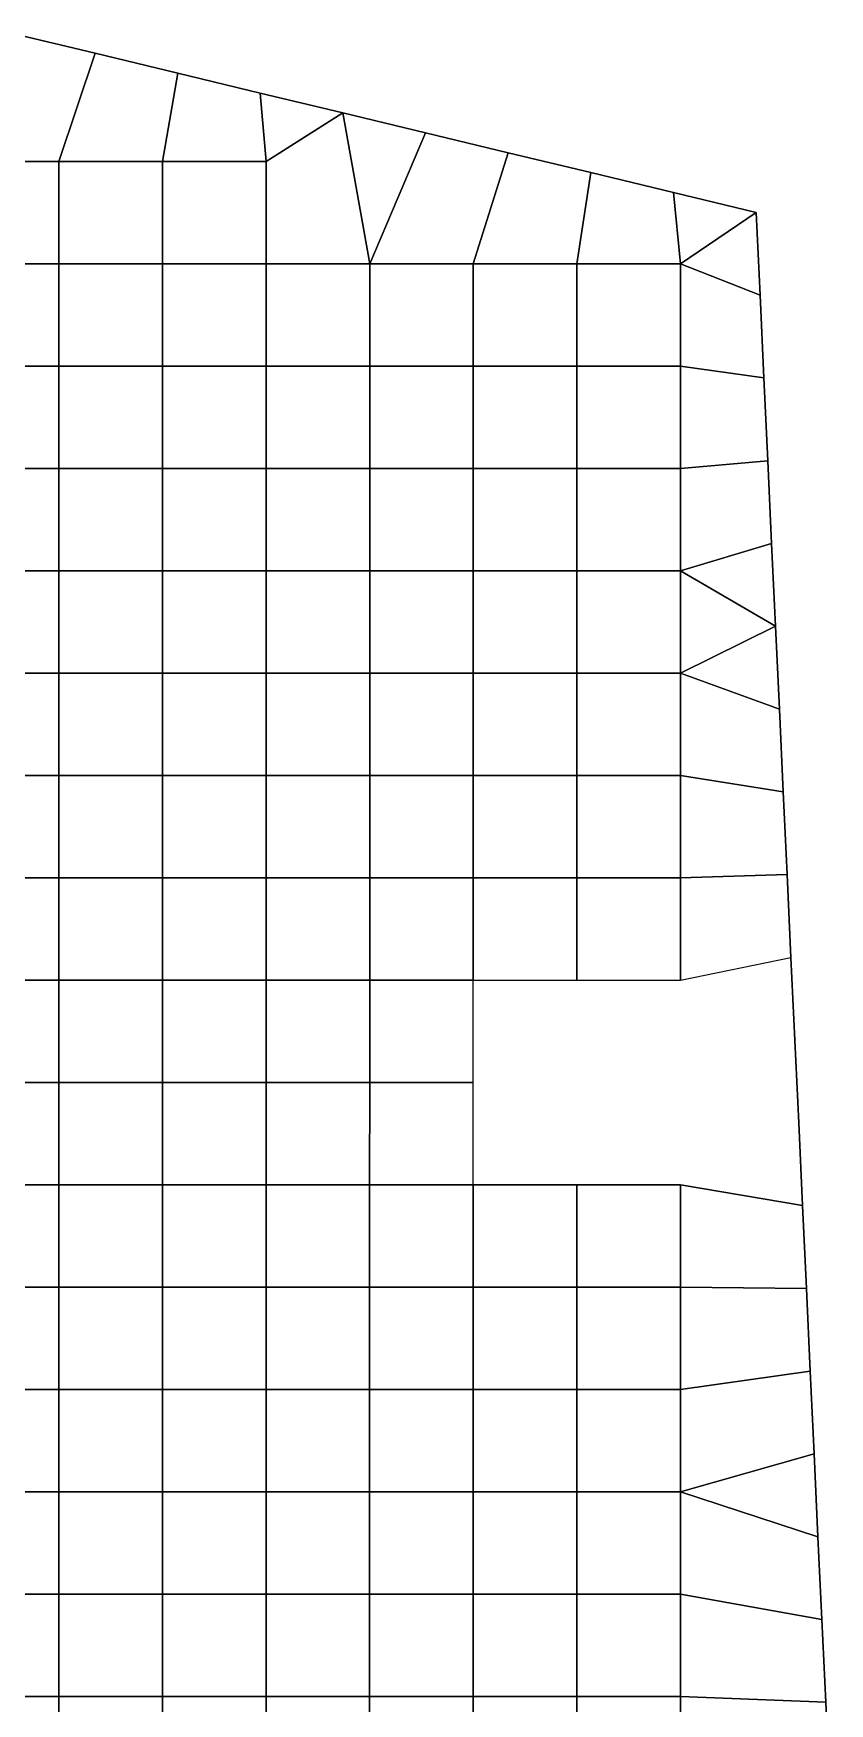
# Model space of a CAD drawing. Extents: x 0 to 37.4, y 0 to 43.4.
# Drawn here: x 30.9 to 35.58, y 28.73 to 38.55 of the extents above; entities that cross this region are included whole.
import ezdxf

# ---------------------------------------------------------------- set-up
doc = ezdxf.new("R2010")
doc.units = 0
doc.layers.get('0').update_dxf_attribs({"linetype": 'CONTINUOUS'})

msp = doc.modelspace()

# ---------------------------------------------------------------- linework, layer by layer
for p, q in [((31.0501, 35.391, 2.3), (31.0501, 35.391, 5.3)), ((33.4877, 35.3909, 2.3), (33.4877, 35.3909, 5.3))]:
    msp.add_line(p, q)
for points in [[(30.4409, 37.7997, 5.3), (31.0503, 37.7997, 5.3), (31.2625, 38.4365, 5.3), (30.7764, 38.5535, 5.3)], [(30.7764, 38.5535, 2.3), (30.7764, 38.5535, 3.3), (31.2625, 38.4365, 3.3), (31.2625, 38.4365, 2.3)], [(30.7764, 38.5535, 3.3), (30.7764, 38.5535, 4.3), (31.2625, 38.4365, 4.3), (31.2625, 38.4365, 3.3)], [(30.7764, 38.5535, 4.3), (30.7764, 38.5535, 5.3), (31.2625, 38.4365, 5.3), (31.2625, 38.4365, 4.3)], [(31.0503, 37.7997, 5.3), (31.6596, 37.7997, 5.3), (31.7487, 38.3195, 5.3), (31.2625, 38.4365, 5.3)], [(31.2625, 38.4365, 2.3), (31.2625, 38.4365, 3.3), (31.7487, 38.3195, 3.3), (31.7487, 38.3195, 2.3)], [(31.2625, 38.4365, 3.3), (31.2625, 38.4365, 4.3), (31.7487, 38.3195, 4.3), (31.7487, 38.3195, 3.3)], [(31.2625, 38.4365, 4.3), (31.2625, 38.4365, 5.3), (31.7487, 38.3195, 5.3), (31.7487, 38.3195, 4.3)], [(31.6596, 37.7997, 5.3), (32.269, 37.7996, 5.3), (32.2348, 38.2024, 5.3), (31.7487, 38.3195, 5.3)], [(31.7487, 38.3195, 2.3), (31.7487, 38.3195, 3.3), (32.2348, 38.2024, 3.3), (32.2348, 38.2024, 2.3)], [(31.7487, 38.3195, 3.3), (31.7487, 38.3195, 4.3), (32.2348, 38.2024, 4.3), (32.2348, 38.2024, 3.3)], [(31.7487, 38.3195, 4.3), (31.7487, 38.3195, 5.3), (32.2348, 38.2024, 5.3), (32.2348, 38.2024, 4.3)], [(32.2348, 38.2024, 5.3), (32.269, 37.7996, 5.3), (32.7209, 38.0854, 5.3)], [(32.2348, 38.2024, 2.3), (32.2348, 38.2024, 3.3), (32.7209, 38.0854, 3.3), (32.7209, 38.0854, 2.3)], [(32.2348, 38.2024, 3.3), (32.2348, 38.2024, 4.3), (32.7209, 38.0854, 4.3), (32.7209, 38.0854, 3.3)], [(32.2348, 38.2024, 4.3), (32.2348, 38.2024, 5.3), (32.7209, 38.0854, 5.3), (32.7209, 38.0854, 4.3)], [(32.269, 37.7996, 5.3), (32.269, 37.1975, 5.3), (32.8784, 37.1974, 5.3), (32.7209, 38.0854, 5.3)], [(32.7209, 38.0854, 5.3), (32.8784, 37.1974, 5.3), (33.207, 37.9684, 5.3)], [(32.7209, 38.0854, 2.3), (32.7209, 38.0854, 3.3), (33.207, 37.9684, 3.3), (33.207, 37.9684, 2.3)], [(32.7209, 38.0854, 3.3), (32.7209, 38.0854, 4.3), (33.207, 37.9684, 4.3), (33.207, 37.9684, 3.3)], [(32.7209, 38.0854, 4.3), (32.7209, 38.0854, 5.3), (33.207, 37.9684, 5.3), (33.207, 37.9684, 4.3)], [(32.8784, 37.1974, 5.3), (33.4878, 37.1974, 5.3), (33.6931, 37.8514, 5.3), (33.207, 37.9684, 5.3)], [(33.207, 37.9684, 2.3), (33.207, 37.9684, 3.3), (33.6931, 37.8514, 3.3), (33.6931, 37.8514, 2.3)], [(33.207, 37.9684, 3.3), (33.207, 37.9684, 4.3), (33.6931, 37.8514, 4.3), (33.6931, 37.8514, 3.3)], [(33.207, 37.9684, 4.3), (33.207, 37.9684, 5.3), (33.6931, 37.8514, 5.3), (33.6931, 37.8514, 4.3)], [(33.4878, 37.1974, 5.3), (34.0972, 37.1974, 5.3), (34.1792, 37.7344, 5.3), (33.6931, 37.8514, 5.3)], [(33.6931, 37.8514, 2.3), (33.6931, 37.8514, 3.3), (34.1792, 37.7344, 3.3), (34.1792, 37.7344, 2.3)], [(33.6931, 37.8514, 3.3), (33.6931, 37.8514, 4.3), (34.1792, 37.7344, 4.3), (34.1792, 37.7344, 3.3)], [(33.6931, 37.8514, 4.3), (33.6931, 37.8514, 5.3), (34.1792, 37.7344, 5.3), (34.1792, 37.7344, 4.3)], [(30.4408, 37.1976, 5.3), (31.0502, 37.1975, 5.3), (31.0503, 37.7997, 5.3), (30.4409, 37.7997, 5.3)], [(31.0502, 37.1975, 5.3), (31.6596, 37.1975, 5.3), (31.6596, 37.7997, 5.3), (31.0503, 37.7997, 5.3)], [(31.6596, 37.1975, 5.3), (32.269, 37.1975, 5.3), (32.269, 37.7996, 5.3), (31.6596, 37.7997, 5.3)], [(34.0972, 37.1974, 5.3), (34.7065, 37.1973, 5.3), (34.6654, 37.6174, 5.3), (34.1792, 37.7344, 5.3)], [(34.1792, 37.7344, 2.3), (34.1792, 37.7344, 3.3), (34.6654, 37.6174, 3.3), (34.6654, 37.6174, 2.3)], [(34.1792, 37.7344, 3.3), (34.1792, 37.7344, 4.3), (34.6654, 37.6174, 4.3), (34.6654, 37.6174, 3.3)], [(34.1792, 37.7344, 4.3), (34.1792, 37.7344, 5.3), (34.6654, 37.6174, 5.3), (34.6654, 37.6174, 4.3)], [(34.6654, 37.6174, 5.3), (34.7065, 37.1973, 5.3), (35.1515, 37.5004, 5.3)], [(34.6654, 37.6174, 2.3), (34.6654, 37.6174, 3.3), (35.1515, 37.5004, 3.3), (35.1515, 37.5004, 2.3)], [(34.6654, 37.6174, 3.3), (34.6654, 37.6174, 4.3), (35.1515, 37.5004, 4.3), (35.1515, 37.5004, 3.3)], [(34.6654, 37.6174, 4.3), (34.6654, 37.6174, 5.3), (35.1515, 37.5004, 5.3), (35.1515, 37.5004, 4.3)], [(34.7065, 37.1973, 5.3), (35.1743, 37.0133, 5.3), (35.1515, 37.5004, 5.3)], [(35.1743, 37.0133, 3.3), (35.1743, 37.0133, 2.3), (35.1515, 37.5004, 2.3), (35.1515, 37.5004, 3.3)], [(35.1743, 37.0133, 4.3), (35.1743, 37.0133, 3.3), (35.1515, 37.5004, 3.3), (35.1515, 37.5004, 4.3)], [(35.1743, 37.0133, 4.3), (35.1515, 37.5004, 4.3), (35.1515, 37.5004, 5.3), (35.1743, 37.0133, 5.3)], [(30.4408, 36.5954, 5.3), (31.0502, 36.5954, 5.3), (31.0502, 37.1975, 5.3), (30.4408, 37.1976, 5.3)], [(31.0502, 36.5954, 5.3), (31.6596, 36.5953, 5.3), (31.6596, 37.1975, 5.3), (31.0502, 37.1975, 5.3)], [(31.6596, 36.5953, 5.3), (32.269, 36.5953, 5.3), (32.269, 37.1975, 5.3), (31.6596, 37.1975, 5.3)], [(32.269, 36.5953, 5.3), (32.8783, 36.5953, 5.3), (32.8784, 37.1974, 5.3), (32.269, 37.1975, 5.3)], [(32.8783, 36.5953, 5.3), (33.4877, 36.5952, 5.3), (33.4878, 37.1974, 5.3), (32.8784, 37.1974, 5.3)], [(33.4877, 36.5952, 5.3), (34.0971, 36.5952, 5.3), (34.0972, 37.1974, 5.3), (33.4878, 37.1974, 5.3)], [(34.0971, 36.5952, 5.3), (34.7065, 36.5951, 5.3), (34.7065, 37.1973, 5.3), (34.0972, 37.1974, 5.3)], [(34.7065, 36.5951, 5.3), (35.197, 36.5262, 5.3), (35.1743, 37.0133, 5.3), (34.7065, 37.1973, 5.3)], [(35.197, 36.5262, 3.3), (35.197, 36.5262, 2.3), (35.1743, 37.0133, 2.3), (35.1743, 37.0133, 3.3)], [(35.197, 36.5262, 4.3), (35.197, 36.5262, 3.3), (35.1743, 37.0133, 3.3), (35.1743, 37.0133, 4.3)], [(35.197, 36.5262, 4.3), (35.1743, 37.0133, 4.3), (35.1743, 37.0133, 5.3), (35.197, 36.5262, 5.3)], [(30.4408, 35.9932, 5.3), (31.0501, 35.9932, 5.3), (31.0502, 36.5954, 5.3), (30.4408, 36.5954, 5.3)], [(31.0501, 35.9932, 5.3), (31.6595, 35.9932, 5.3), (31.6596, 36.5953, 5.3), (31.0502, 36.5954, 5.3)], [(31.6595, 35.9932, 5.3), (32.2689, 35.9931, 5.3), (32.269, 36.5953, 5.3), (31.6596, 36.5953, 5.3)], [(32.2689, 35.9931, 5.3), (32.8783, 35.9931, 5.3), (32.8783, 36.5953, 5.3), (32.269, 36.5953, 5.3)], [(32.8783, 35.9931, 5.3), (33.4877, 35.9931, 5.3), (33.4877, 36.5952, 5.3), (32.8783, 36.5953, 5.3)], [(33.4877, 35.9931, 5.3), (34.0971, 35.993, 5.3), (34.0971, 36.5952, 5.3), (33.4877, 36.5952, 5.3)], [(34.0971, 35.993, 5.3), (34.7065, 35.993, 5.3), (34.7065, 36.5951, 5.3), (34.0971, 36.5952, 5.3)], [(34.7065, 35.993, 5.3), (35.2197, 36.0391, 5.3), (35.197, 36.5262, 5.3), (34.7065, 36.5951, 5.3)], [(35.2197, 36.0391, 3.3), (35.2197, 36.0391, 2.3), (35.197, 36.5262, 2.3), (35.197, 36.5262, 3.3)], [(35.2197, 36.0391, 4.3), (35.2197, 36.0391, 3.3), (35.197, 36.5262, 3.3), (35.197, 36.5262, 4.3)], [(35.2197, 36.0391, 4.3), (35.197, 36.5262, 4.3), (35.197, 36.5262, 5.3), (35.2197, 36.0391, 5.3)], [(30.4407, 35.3911, 5.3), (31.0501, 35.391, 5.3), (31.0501, 35.9932, 5.3), (30.4408, 35.9932, 5.3)], [(31.0501, 35.391, 5.3), (31.6595, 35.391, 5.3), (31.6595, 35.9932, 5.3), (31.0501, 35.9932, 5.3)], [(31.6595, 35.391, 5.3), (32.2689, 35.391, 5.3), (32.2689, 35.9931, 5.3), (31.6595, 35.9932, 5.3)], [(32.2689, 35.391, 5.3), (32.8783, 35.3909, 5.3), (32.8783, 35.9931, 5.3), (32.2689, 35.9931, 5.3)], [(32.8783, 35.3909, 5.3), (33.4877, 35.3909, 5.3), (33.4877, 35.9931, 5.3), (32.8783, 35.9931, 5.3)], [(33.4877, 35.3909, 5.3), (34.097, 35.3909, 5.3), (34.0971, 35.993, 5.3), (33.4877, 35.9931, 5.3)], [(34.097, 35.3909, 5.3), (34.7064, 35.3908, 5.3), (34.7065, 35.993, 5.3), (34.0971, 35.993, 5.3)], [(34.7064, 35.3908, 5.3), (35.2425, 35.552, 5.3), (35.2197, 36.0391, 5.3), (34.7065, 35.993, 5.3)], [(35.2425, 35.552, 3.3), (35.2425, 35.552, 2.3), (35.2197, 36.0391, 2.3), (35.2197, 36.0391, 3.3)], [(35.2425, 35.552, 4.3), (35.2425, 35.552, 3.3), (35.2197, 36.0391, 3.3), (35.2197, 36.0391, 4.3)], [(35.2425, 35.552, 4.3), (35.2197, 36.0391, 4.3), (35.2197, 36.0391, 5.3), (35.2425, 35.552, 5.3)], [(34.7064, 35.3908, 5.3), (35.2652, 35.0649, 5.3), (35.2425, 35.552, 5.3)], [(35.2652, 35.0649, 3.3), (35.2652, 35.0649, 2.3), (35.2425, 35.552, 2.3), (35.2425, 35.552, 3.3)], [(35.2652, 35.0649, 4.3), (35.2652, 35.0649, 3.3), (35.2425, 35.552, 3.3), (35.2425, 35.552, 4.3)], [(35.2652, 35.0649, 4.3), (35.2425, 35.552, 4.3), (35.2425, 35.552, 5.3), (35.2652, 35.0649, 5.3)], [(35.2652, 35.0649, 5.3), (35.2425, 35.552, 5.3), (35.2425, 35.552, 6.3), (35.2652, 35.0649, 6.3)], [(35.2652, 35.0649, 6.3), (35.2425, 35.552, 6.3), (35.2425, 35.552, 7.3), (35.2652, 35.0649, 7.3)], [(35.2652, 35.0649, 7.3), (35.2425, 35.552, 7.3), (35.2425, 35.552, 8.3), (35.2652, 35.0649, 8.3)], [(30.4407, 34.7889, 5.3), (31.0501, 34.7889, 5.3), (31.0501, 35.391, 5.3), (30.4407, 35.3911, 5.3)], [(31.0501, 34.7889, 5.3), (31.6595, 34.7888, 5.3), (31.6595, 35.391, 5.3), (31.0501, 35.391, 5.3)], [(31.6595, 34.7888, 5.3), (32.2688, 34.7888, 5.3), (32.2689, 35.391, 5.3), (31.6595, 35.391, 5.3)], [(32.2688, 34.7888, 5.3), (32.8782, 34.7888, 5.3), (32.8783, 35.3909, 5.3), (32.2689, 35.391, 5.3)], [(32.8782, 34.7888, 5.3), (33.4876, 34.7887, 5.3), (33.4877, 35.3909, 5.3), (32.8783, 35.3909, 5.3)], [(33.4876, 34.7887, 5.3), (34.097, 34.7887, 5.3), (34.097, 35.3909, 5.3), (33.4877, 35.3909, 5.3)], [(34.097, 34.7887, 5.3), (34.7064, 34.7886, 5.3), (34.7064, 35.3908, 5.3), (34.097, 35.3909, 5.3)], [(34.7064, 35.3908, 5.3), (34.7064, 34.7886, 5.3), (35.2652, 35.0649, 5.3)], [(34.7064, 34.7886, 5.3), (35.2879, 34.5778, 5.3), (35.2652, 35.0649, 5.3)], [(35.2879, 34.5778, 3.3), (35.2879, 34.5778, 2.3), (35.2652, 35.0649, 2.3), (35.2652, 35.0649, 3.3)], [(35.2879, 34.5778, 4.3), (35.2879, 34.5778, 3.3), (35.2652, 35.0649, 3.3), (35.2652, 35.0649, 4.3)], [(35.2879, 34.5778, 4.3), (35.2652, 35.0649, 4.3), (35.2652, 35.0649, 5.3), (35.2879, 34.5778, 5.3)], [(35.2879, 34.5778, 5.3), (35.2652, 35.0649, 5.3), (35.2652, 35.0649, 6.3), (35.2879, 34.5778, 6.3)], [(35.2879, 34.5778, 6.3), (35.2652, 35.0649, 6.3), (35.2652, 35.0649, 7.3), (35.2879, 34.5778, 7.3)], [(35.2879, 34.5778, 7.3), (35.2652, 35.0649, 7.3), (35.2652, 35.0649, 8.3), (35.2879, 34.5778, 8.3)], [(30.4406, 34.1867, 5.3), (31.05, 34.1867, 5.3), (31.0501, 34.7889, 5.3), (30.4407, 34.7889, 5.3)], [(31.05, 34.1867, 5.3), (31.6594, 34.1867, 5.3), (31.6595, 34.7888, 5.3), (31.0501, 34.7889, 5.3)], [(31.6594, 34.1867, 5.3), (32.2688, 34.1866, 5.3), (32.2688, 34.7888, 5.3), (31.6595, 34.7888, 5.3)], [(32.2688, 34.1866, 5.3), (32.8782, 34.1866, 5.3), (32.8782, 34.7888, 5.3), (32.2688, 34.7888, 5.3)], [(32.8782, 34.1866, 5.3), (33.4876, 34.1866, 5.3), (33.4876, 34.7887, 5.3), (32.8782, 34.7888, 5.3)], [(33.4876, 34.1866, 5.3), (34.097, 34.1865, 5.3), (34.097, 34.7887, 5.3), (33.4876, 34.7887, 5.3)], [(34.097, 34.1865, 5.3), (34.7064, 34.1865, 5.3), (34.7064, 34.7886, 5.3), (34.097, 34.7887, 5.3)], [(34.7064, 34.1865, 5.3), (35.3106, 34.0907, 5.3), (35.2879, 34.5778, 5.3), (34.7064, 34.7886, 5.3)], [(35.3106, 34.0907, 3.3), (35.3106, 34.0907, 2.3), (35.2879, 34.5778, 2.3), (35.2879, 34.5778, 3.3)], [(35.3106, 34.0907, 4.3), (35.3106, 34.0907, 3.3), (35.2879, 34.5778, 3.3), (35.2879, 34.5778, 4.3)], [(35.3106, 34.0907, 4.3), (35.2879, 34.5778, 4.3), (35.2879, 34.5778, 5.3), (35.3106, 34.0907, 5.3)], [(35.3106, 34.0907, 5.3), (35.2879, 34.5778, 5.3), (35.2879, 34.5778, 6.3), (35.3106, 34.0907, 6.3)], [(35.3106, 34.0907, 6.3), (35.2879, 34.5778, 6.3), (35.2879, 34.5778, 7.3), (35.3106, 34.0907, 7.3)], [(35.3106, 34.0907, 7.3), (35.2879, 34.5778, 7.3), (35.2879, 34.5778, 8.3), (35.3106, 34.0907, 8.3)], [(30.4406, 33.5846, 5.3), (31.05, 33.5845, 5.3), (31.05, 34.1867, 5.3), (30.4406, 34.1867, 5.3)], [(31.05, 33.5845, 5.3), (31.6594, 33.5845, 5.3), (31.6594, 34.1867, 5.3), (31.05, 34.1867, 5.3)], [(31.6594, 33.5845, 5.3), (32.2688, 33.5845, 5.3), (32.2688, 34.1866, 5.3), (31.6594, 34.1867, 5.3)], [(32.2688, 33.5845, 5.3), (32.8782, 33.5844, 5.3), (32.8782, 34.1866, 5.3), (32.2688, 34.1866, 5.3)], [(32.8782, 33.5844, 5.3), (33.4875, 33.5844, 5.3), (33.4876, 34.1866, 5.3), (32.8782, 34.1866, 5.3)], [(33.4875, 33.5844, 5.3), (34.0969, 33.5844, 5.3), (34.097, 34.1865, 5.3), (33.4876, 34.1866, 5.3)], [(34.0969, 33.5844, 5.3), (34.7063, 33.5843, 5.3), (34.7064, 34.1865, 5.3), (34.097, 34.1865, 5.3)], [(34.7063, 33.5843, 5.3), (35.3334, 33.6036, 5.3), (35.3106, 34.0907, 5.3), (34.7064, 34.1865, 5.3)], [(35.3334, 33.6036, 3.3), (35.3334, 33.6036, 2.3), (35.3106, 34.0907, 2.3), (35.3106, 34.0907, 3.3)], [(35.3334, 33.6036, 4.3), (35.3334, 33.6036, 3.3), (35.3106, 34.0907, 3.3), (35.3106, 34.0907, 4.3)], [(35.3334, 33.6036, 4.3), (35.3106, 34.0907, 4.3), (35.3106, 34.0907, 5.3), (35.3334, 33.6036, 5.3)], [(35.3334, 33.6036, 5.3), (35.3106, 34.0907, 5.3), (35.3106, 34.0907, 6.3), (35.3334, 33.6036, 6.3)], [(35.3334, 33.6036, 6.3), (35.3106, 34.0907, 6.3), (35.3106, 34.0907, 7.3), (35.3334, 33.6036, 7.3)], [(35.3334, 33.6036, 7.3), (35.3106, 34.0907, 7.3), (35.3106, 34.0907, 8.3), (35.3334, 33.6036, 8.3)], [(30.4406, 32.9824, 5.3), (31.05, 32.9824, 5.3), (31.05, 33.5845, 5.3), (30.4406, 33.5846, 5.3)], [(31.05, 32.9824, 5.3), (31.6593, 32.9823, 5.3), (31.6594, 33.5845, 5.3), (31.05, 33.5845, 5.3)], [(31.6593, 32.9823, 5.3), (32.2687, 32.9823, 5.3), (32.2688, 33.5845, 5.3), (31.6594, 33.5845, 5.3)], [(32.2687, 32.9823, 5.3), (32.8781, 32.9823, 5.3), (32.8782, 33.5844, 5.3), (32.2688, 33.5845, 5.3)], [(32.8781, 32.9823, 5.3), (33.4875, 32.9822, 5.3), (33.4875, 33.5844, 5.3), (32.8782, 33.5844, 5.3)], [(33.4875, 32.9822, 5.3), (34.0969, 32.9822, 5.3), (34.0969, 33.5844, 5.3), (33.4875, 33.5844, 5.3)], [(34.0969, 32.9822, 5.3), (34.7063, 32.9821, 5.3), (34.7063, 33.5843, 5.3), (34.0969, 33.5844, 5.3)], [(34.7063, 32.9821, 5.3), (35.3561, 33.1165, 5.3), (35.3334, 33.6036, 5.3), (34.7063, 33.5843, 5.3)], [(35.3561, 33.1165, 3.3), (35.3561, 33.1165, 2.3), (35.3334, 33.6036, 2.3), (35.3334, 33.6036, 3.3)], [(35.3561, 33.1165, 4.3), (35.3561, 33.1165, 3.3), (35.3334, 33.6036, 3.3), (35.3334, 33.6036, 4.3)], [(35.3561, 33.1165, 4.3), (35.3334, 33.6036, 4.3), (35.3334, 33.6036, 5.3), (35.3561, 33.1165, 5.3)], [(35.3561, 33.1165, 5.3), (35.3334, 33.6036, 5.3), (35.3334, 33.6036, 6.3), (35.3561, 33.1165, 6.3)], [(35.3561, 33.1165, 6.3), (35.3334, 33.6036, 6.3), (35.3334, 33.6036, 7.3), (35.3561, 33.1165, 7.3)], [(35.3561, 33.1165, 7.3), (35.3334, 33.6036, 7.3), (35.3334, 33.6036, 8.3), (35.3561, 33.1165, 8.3)], [(35.3788, 32.6294, 3.3), (35.3788, 32.6294, 2.3), (35.3561, 33.1165, 2.3), (35.3561, 33.1165, 3.3)], [(35.3788, 32.6294, 4.3), (35.3788, 32.6294, 3.3), (35.3561, 33.1165, 3.3), (35.3561, 33.1165, 4.3)], [(35.3788, 32.6294, 4.3), (35.3561, 33.1165, 4.3), (35.3561, 33.1165, 5.3), (35.3788, 32.6294, 5.3)], [(35.3788, 32.6294, 5.3), (35.3561, 33.1165, 5.3), (35.3561, 33.1165, 6.3), (35.3788, 32.6294, 6.3)], [(35.3788, 32.6294, 6.3), (35.3561, 33.1165, 6.3), (35.3561, 33.1165, 7.3), (35.3788, 32.6294, 7.3)], [(35.3788, 32.6294, 7.3), (35.3561, 33.1165, 7.3), (35.3561, 33.1165, 8.3), (35.3788, 32.6294, 8.3)], [(30.4405, 32.3802, 5.3), (31.0499, 32.3802, 5.3), (31.05, 32.9824, 5.3), (30.4406, 32.9824, 5.3)], [(31.0499, 32.3802, 5.3), (31.6593, 32.3802, 5.3), (31.6593, 32.9823, 5.3), (31.05, 32.9824, 5.3)], [(31.6593, 32.3802, 5.3), (32.2687, 32.3801, 5.3), (32.2687, 32.9823, 5.3), (31.6593, 32.9823, 5.3)], [(32.2687, 32.3801, 5.3), (32.8781, 32.3801, 5.3), (32.8781, 32.9823, 5.3), (32.2687, 32.9823, 5.3)], [(32.8781, 32.3801, 5.3), (33.4875, 32.3801, 5.3), (33.4875, 32.9822, 5.3), (32.8781, 32.9823, 5.3)], [(35.4016, 32.1423, 3.3), (35.4016, 32.1423, 2.3), (35.3788, 32.6294, 2.3), (35.3788, 32.6294, 3.3)], [(35.4016, 32.1423, 4.3), (35.4016, 32.1423, 3.3), (35.3788, 32.6294, 3.3), (35.3788, 32.6294, 4.3)], [(35.4016, 32.1423, 4.3), (35.3788, 32.6294, 4.3), (35.3788, 32.6294, 5.3), (35.4016, 32.1423, 5.3)], [(35.4016, 32.1423, 5.3), (35.3788, 32.6294, 5.3), (35.3788, 32.6294, 6.3), (35.4016, 32.1423, 6.3)], [(35.4016, 32.1423, 6.3), (35.3788, 32.6294, 6.3), (35.3788, 32.6294, 7.3), (35.4016, 32.1423, 7.3)], [(35.4016, 32.1423, 7.3), (35.3788, 32.6294, 7.3), (35.3788, 32.6294, 8.3), (35.4016, 32.1423, 8.3)], [(30.4405, 31.7781, 5.3), (31.0499, 31.778, 5.3), (31.0499, 32.3802, 5.3), (30.4405, 32.3802, 5.3)], [(31.0499, 31.778, 5.3), (31.6593, 31.778, 5.3), (31.6593, 32.3802, 5.3), (31.0499, 32.3802, 5.3)], [(31.6593, 31.778, 5.3), (32.2687, 31.778, 5.3), (32.2687, 32.3801, 5.3), (31.6593, 32.3802, 5.3)], [(32.2687, 31.778, 5.3), (32.878, 31.7779, 5.3), (32.8781, 32.3801, 5.3), (32.2687, 32.3801, 5.3)], [(32.878, 31.7779, 5.3), (33.4874, 31.7779, 5.3), (33.4875, 32.3801, 5.3), (32.8781, 32.3801, 5.3)], [(35.4243, 31.6553, 2.3), (35.4016, 32.1423, 2.3), (35.4016, 32.1423, 3.3), (35.4243, 31.6553, 3.3)], [(35.4243, 31.6553, 3.3), (35.4016, 32.1423, 3.3), (35.4243, 31.6553, 3.45)], [(35.4243, 31.6553, 3.45), (35.4016, 32.1423, 3.3), (35.4016, 32.1423, 4.3)], [(35.4243, 31.6553, 3.45), (35.4016, 32.1423, 4.3), (35.4243, 31.6553, 4.3)], [(35.4243, 31.6553, 4.3), (35.4016, 32.1423, 4.3), (35.4243, 31.6553, 4.45)], [(35.4243, 31.6553, 4.45), (35.4016, 32.1423, 4.3), (35.4016, 32.1423, 5.3), (35.4243, 31.6553, 5.3)], [(35.4243, 31.6553, 5.3), (35.4016, 32.1423, 5.3), (35.4243, 31.6553, 5.45)], [(35.4243, 31.6553, 5.45), (35.4016, 32.1423, 5.3), (35.4016, 32.1423, 6.3)], [(35.4243, 31.6553, 5.45), (35.4016, 32.1423, 6.3), (35.4243, 31.6553, 6.3)], [(35.4243, 31.6553, 6.3), (35.4016, 32.1423, 6.3), (35.4243, 31.6553, 6.45)], [(35.4016, 32.1423, 6.3), (35.4016, 32.1423, 7.3), (35.4243, 31.6553, 7.3), (35.4243, 31.6553, 6.45)], [(35.4016, 32.1423, 7.3), (35.4016, 32.1423, 8.3), (35.4243, 31.6553, 7.45)], [(35.4243, 31.6553, 7.3), (35.4016, 32.1423, 7.3), (35.4243, 31.6553, 7.45)], [(35.4243, 31.6553, 7.45), (35.4016, 32.1423, 8.3), (35.4243, 31.6553, 8.3)], [(30.4405, 31.1759, 6.45), (31.0498, 31.1759, 6.45), (31.0499, 31.778, 6.45), (30.4405, 31.7781, 6.45)], [(30.4405, 31.7781, 6.45), (30.4405, 31.7781, 7.45), (31.0499, 31.778, 7.45), (31.0499, 31.778, 6.45)], [(30.4405, 31.7781, 7.45), (30.4405, 31.7781, 8.45), (31.0499, 31.778, 8.45), (31.0499, 31.778, 7.45)], [(30.4405, 31.7781, 8.45), (30.4405, 31.7781, 9.45), (31.0499, 31.778, 9.45), (31.0499, 31.778, 8.45)], [(30.4405, 31.7781, 3.3), (30.4405, 31.7781, 4.3), (31.0499, 31.778, 4.3), (31.0499, 31.778, 3.3)], [(30.4405, 31.7781, 4.3), (30.4405, 31.7781, 5.3), (31.0499, 31.778, 5.3), (31.0499, 31.778, 4.3)], [(30.4405, 31.7781, 2.3), (30.4405, 31.7781, 3.3), (31.0499, 31.778, 3.3), (31.0499, 31.778, 2.3)], [(31.0499, 31.778, 5.3), (30.4405, 31.7781, 5.3), (30.4405, 31.7781, 6), (31.0499, 31.778, 6)], [(30.4405, 31.7781, 6), (30.4405, 31.7781, 6.45), (31.0499, 31.778, 6.45), (31.0499, 31.778, 6)], [(31.0498, 31.1759, 6.45), (31.6592, 31.1758, 6.45), (31.6593, 31.778, 6.45), (31.0499, 31.778, 6.45)], [(31.0499, 31.778, 6.45), (31.0499, 31.778, 7.45), (31.6593, 31.778, 7.45), (31.6593, 31.778, 6.45)], [(31.0499, 31.778, 7.45), (31.0499, 31.778, 8.45), (31.6593, 31.778, 8.45), (31.6593, 31.778, 7.45)], [(31.0499, 31.778, 8.45), (31.0499, 31.778, 9.45), (31.6593, 31.778, 9.45), (31.6593, 31.778, 8.45)], [(31.0499, 31.778, 3.3), (31.0499, 31.778, 4.3), (31.6593, 31.778, 4.3), (31.6593, 31.778, 3.3)], [(31.0499, 31.778, 4.3), (31.0499, 31.778, 5.3), (31.6593, 31.778, 5.3), (31.6593, 31.778, 4.3)], [(31.0499, 31.778, 2.3), (31.0499, 31.778, 3.3), (31.6593, 31.778, 3.3), (31.6593, 31.778, 2.3)], [(31.6593, 31.778, 5.3), (31.0499, 31.778, 5.3), (31.0499, 31.778, 6), (31.6593, 31.778, 6)], [(31.0499, 31.778, 6), (31.0499, 31.778, 6.45), (31.6593, 31.778, 6.45), (31.6593, 31.778, 6)], [(31.6592, 31.1758, 6.45), (32.2686, 31.1758, 6.45), (32.2687, 31.778, 6.45), (31.6593, 31.778, 6.45)], [(31.6593, 31.778, 6.45), (31.6593, 31.778, 7.45), (32.2687, 31.778, 7.45), (32.2687, 31.778, 6.45)], [(31.6593, 31.778, 7.45), (31.6593, 31.778, 8.45), (32.2687, 31.778, 8.45), (32.2687, 31.778, 7.45)], [(31.6593, 31.778, 8.45), (31.6593, 31.778, 9.45), (32.2687, 31.778, 9.45), (32.2687, 31.778, 8.45)], [(31.6593, 31.778, 3.3), (31.6593, 31.778, 4.3), (32.2687, 31.778, 4.3), (32.2687, 31.778, 3.3)], [(31.6593, 31.778, 4.3), (31.6593, 31.778, 5.3), (32.2687, 31.778, 5.3), (32.2687, 31.778, 4.3)], [(31.6593, 31.778, 2.3), (31.6593, 31.778, 3.3), (32.2687, 31.778, 3.3), (32.2687, 31.778, 2.3)], [(32.2687, 31.778, 5.3), (31.6593, 31.778, 5.3), (31.6593, 31.778, 6), (32.2687, 31.778, 6)], [(31.6593, 31.778, 6), (31.6593, 31.778, 6.45), (32.2687, 31.778, 6.45), (32.2687, 31.778, 6)], [(32.2686, 31.1758, 6.45), (32.878, 31.1758, 6.45), (32.878, 31.7779, 6.45), (32.2687, 31.778, 6.45)], [(32.2687, 31.778, 6.45), (32.2687, 31.778, 7.45), (32.878, 31.7779, 7.45), (32.878, 31.7779, 6.45)], [(32.2687, 31.778, 7.45), (32.2687, 31.778, 8.45), (32.878, 31.7779, 8.45), (32.878, 31.7779, 7.45)], [(32.2687, 31.778, 8.45), (32.2687, 31.778, 9.45), (32.878, 31.7779, 9.45), (32.878, 31.7779, 8.45)], [(32.2687, 31.778, 3.3), (32.2687, 31.778, 4.3), (32.878, 31.7779, 4.3), (32.878, 31.7779, 3.3)], [(32.2687, 31.778, 4.3), (32.2687, 31.778, 5.3), (32.878, 31.7779, 5.3), (32.878, 31.7779, 4.3)], [(32.2687, 31.778, 2.3), (32.2687, 31.778, 3.3), (32.878, 31.7779, 3.3), (32.878, 31.7779, 2.3)], [(32.2687, 31.778, 5.3), (32.2687, 31.778, 6), (32.878, 31.7779, 6), (32.878, 31.7779, 5.3)], [(32.2687, 31.778, 6), (32.2687, 31.778, 6.45), (32.878, 31.7779, 6.45), (32.878, 31.7779, 6)], [(32.878, 31.1758, 6.45), (33.4874, 31.1757, 6.45), (33.4874, 31.7779, 6.45), (32.878, 31.7779, 6.45)], [(33.4874, 31.7779, 2.3), (32.878, 31.7779, 2.3), (32.878, 31.7779, 3.3), (33.4874, 31.7779, 3.3)], [(33.4874, 31.7779, 3.3), (32.878, 31.7779, 3.3), (32.878, 31.7779, 4.3), (33.4874, 31.7779, 4.3)], [(33.4874, 31.7779, 4.3), (32.878, 31.7779, 4.3), (32.878, 31.7779, 5.3), (33.4874, 31.7779, 5.3)], [(33.4874, 31.7779, 5.3), (32.878, 31.7779, 5.3), (32.878, 31.7779, 6), (33.4874, 31.7779, 6)], [(33.4874, 31.7779, 6), (32.878, 31.7779, 6), (32.878, 31.7779, 6.45), (33.4874, 31.7779, 6.45)], [(33.4874, 31.7779, 6.45), (32.878, 31.7779, 6.45), (32.878, 31.7779, 7.45), (33.4874, 31.7779, 7.45)], [(33.4874, 31.7779, 7.45), (32.878, 31.7779, 7.45), (32.878, 31.7779, 8.45), (33.4874, 31.7779, 8.45)], [(33.4874, 31.7779, 8.45), (32.878, 31.7779, 8.45), (32.878, 31.7779, 9.45), (33.4874, 31.7779, 9.45)], [(34.0968, 31.7778, 5.3), (33.4874, 31.7779, 5.3), (33.4874, 31.7779, 6), (34.0968, 31.7778, 6)], [(34.0968, 31.7778, 6), (33.4874, 31.7779, 6), (33.4874, 31.7779, 6.45), (34.0968, 31.7778, 6.45)], [(34.0968, 31.7778, 6.45), (33.4874, 31.7779, 6.45), (33.4874, 31.7779, 7.45), (34.0968, 31.7778, 7.45)], [(34.0968, 31.7778, 7.45), (33.4874, 31.7779, 7.45), (33.4874, 31.7779, 8.45), (34.0968, 31.7778, 8.45)], [(34.0968, 31.7778, 8.45), (33.4874, 31.7779, 8.45), (33.4874, 31.7779, 9.45), (34.0968, 31.7778, 9.45)], [(33.4874, 31.1757, 6.45), (34.0968, 31.1757, 6.45), (34.0968, 31.7778, 6.45), (33.4874, 31.7779, 6.45)], [(34.0968, 31.7778, 5.3), (34.0968, 31.7778, 6), (34.7062, 31.7778, 6), (34.7062, 31.7778, 5.3)], [(34.0968, 31.7778, 6), (34.0968, 31.7778, 6.45), (34.7062, 31.7778, 6.45), (34.7062, 31.7778, 6)], [(34.0968, 31.7778, 6.45), (34.0968, 31.7778, 7.45), (34.7062, 31.7778, 7.45), (34.7062, 31.7778, 6.45)], [(34.0968, 31.7778, 7.45), (34.0968, 31.7778, 8.45), (34.7062, 31.7778, 8.45), (34.7062, 31.7778, 7.45)], [(34.0968, 31.7778, 8.45), (34.0968, 31.7778, 9.45), (34.7062, 31.7778, 9.45), (34.7062, 31.7778, 8.45)], [(34.0968, 31.7778, 6.45), (34.0968, 31.1757, 6.45), (34.7062, 31.1756, 6.45), (34.7062, 31.7778, 6.45)], [(35.4243, 31.6553, 5.3), (34.7062, 31.7778, 5.3), (35.4243, 31.6553, 5.45)], [(35.4243, 31.6553, 5.45), (34.7062, 31.7778, 5.3), (34.7062, 31.7778, 6), (35.4243, 31.6553, 6.3)], [(35.4243, 31.6553, 6.3), (34.7062, 31.7778, 6), (34.7062, 31.7778, 6.45), (35.4243, 31.6553, 6.45)], [(35.4243, 31.6553, 6.45), (34.7062, 31.7778, 6.45), (34.7062, 31.7778, 7.45), (35.4243, 31.6553, 7.3)], [(35.4243, 31.6553, 7.3), (34.7062, 31.7778, 7.45), (35.4243, 31.6553, 7.45)], [(35.4243, 31.6553, 7.45), (34.7062, 31.7778, 7.45), (34.7062, 31.7778, 8.45), (35.4243, 31.6553, 8.3)], [(35.4243, 31.6553, 8.3), (34.7062, 31.7778, 8.45), (35.4243, 31.6553, 8.45)], [(35.4243, 31.6553, 8.45), (34.7062, 31.7778, 8.45), (34.7062, 31.7778, 9.45), (35.4243, 31.6553, 9.45)], [(34.7062, 31.7778, 6.45), (34.7062, 31.1756, 6.45), (35.447, 31.1682, 6.45), (35.4243, 31.6553, 6.45)], [(35.447, 31.1682, 4.45), (35.447, 31.1682, 3.45), (35.4243, 31.6553, 3.45), (35.4243, 31.6553, 4.45)], [(35.447, 31.1682, 5.45), (35.447, 31.1682, 4.45), (35.4243, 31.6553, 5.3)], [(35.447, 31.1682, 4.45), (35.4243, 31.6553, 4.45), (35.4243, 31.6553, 5.3)], [(35.447, 31.1682, 5.45), (35.4243, 31.6553, 5.3), (35.4243, 31.6553, 5.45)], [(35.447, 31.1682, 6.45), (35.447, 31.1682, 5.45), (35.4243, 31.6553, 5.45), (35.4243, 31.6553, 6.45)], [(35.447, 31.1682, 7.45), (35.447, 31.1682, 6.45), (35.4243, 31.6553, 6.45), (35.4243, 31.6553, 7.45)], [(35.447, 31.1682, 8.45), (35.447, 31.1682, 7.45), (35.4243, 31.6553, 7.45), (35.4243, 31.6553, 8.45)], [(35.447, 31.1682, 9.45), (35.447, 31.1682, 8.45), (35.4243, 31.6553, 8.45), (35.4243, 31.6553, 9.45)], [(30.4404, 30.5737, 6.45), (31.0498, 30.5737, 6.45), (31.0498, 31.1759, 6.45), (30.4405, 31.1759, 6.45)], [(31.0498, 30.5737, 6.45), (31.6592, 30.5737, 6.45), (31.6592, 31.1758, 6.45), (31.0498, 31.1759, 6.45)], [(31.6592, 30.5737, 6.45), (32.2686, 30.5736, 6.45), (32.2686, 31.1758, 6.45), (31.6592, 31.1758, 6.45)], [(32.2686, 30.5736, 6.45), (32.878, 30.5736, 6.45), (32.878, 31.1758, 6.45), (32.2686, 31.1758, 6.45)], [(32.878, 30.5736, 6.45), (33.4874, 30.5736, 6.45), (33.4874, 31.1757, 6.45), (32.878, 31.1758, 6.45)], [(33.4874, 30.5736, 6.45), (34.0967, 30.5735, 6.45), (34.0968, 31.1757, 6.45), (33.4874, 31.1757, 6.45)], [(34.0967, 30.5735, 6.45), (34.7061, 30.5735, 6.45), (34.7062, 31.1756, 6.45), (34.0968, 31.1757, 6.45)], [(34.7062, 31.1756, 6.45), (34.7061, 30.5735, 6.45), (35.4698, 30.6811, 6.45), (35.447, 31.1682, 6.45)], [(35.4698, 30.6811, 4.45), (35.4698, 30.6811, 3.45), (35.447, 31.1682, 3.45), (35.447, 31.1682, 4.45)], [(35.4698, 30.6811, 5.45), (35.4698, 30.6811, 4.45), (35.447, 31.1682, 4.45), (35.447, 31.1682, 5.45)], [(35.4698, 30.6811, 6.45), (35.4698, 30.6811, 5.45), (35.447, 31.1682, 5.45), (35.447, 31.1682, 6.45)], [(35.4698, 30.6811, 7.45), (35.4698, 30.6811, 6.45), (35.447, 31.1682, 6.45), (35.447, 31.1682, 7.45)], [(35.4698, 30.6811, 8.45), (35.4698, 30.6811, 7.45), (35.447, 31.1682, 7.45), (35.447, 31.1682, 8.45)], [(35.4698, 30.6811, 9.45), (35.4698, 30.6811, 8.45), (35.447, 31.1682, 8.45), (35.447, 31.1682, 9.45)], [(34.7061, 30.5735, 6.45), (34.7061, 29.9713, 6.45), (35.4925, 30.194, 6.45), (35.4698, 30.6811, 6.45)], [(35.4925, 30.194, 4.45), (35.4925, 30.194, 3.45), (35.4698, 30.6811, 3.45), (35.4698, 30.6811, 4.45)], [(35.4925, 30.194, 5.45), (35.4925, 30.194, 4.45), (35.4698, 30.6811, 4.45), (35.4698, 30.6811, 5.45)], [(35.4925, 30.194, 6.45), (35.4925, 30.194, 5.45), (35.4698, 30.6811, 5.45), (35.4698, 30.6811, 6.45)], [(35.4925, 30.194, 7.45), (35.4925, 30.194, 6.45), (35.4698, 30.6811, 6.45), (35.4698, 30.6811, 7.45)], [(35.4925, 30.194, 8.45), (35.4925, 30.194, 7.45), (35.4698, 30.6811, 7.45), (35.4698, 30.6811, 8.45)], [(35.4925, 30.194, 9.45), (35.4925, 30.194, 8.45), (35.4698, 30.6811, 8.45), (35.4698, 30.6811, 9.45)], [(30.4404, 29.9716, 6.45), (31.0498, 29.9715, 6.45), (31.0498, 30.5737, 6.45), (30.4404, 30.5737, 6.45)], [(31.0498, 29.9715, 6.45), (31.6592, 29.9715, 6.45), (31.6592, 30.5737, 6.45), (31.0498, 30.5737, 6.45)], [(31.6592, 29.9715, 6.45), (32.2685, 29.9715, 6.45), (32.2686, 30.5736, 6.45), (31.6592, 30.5737, 6.45)], [(32.2685, 29.9715, 6.45), (32.8779, 29.9714, 6.45), (32.878, 30.5736, 6.45), (32.2686, 30.5736, 6.45)], [(32.8779, 29.9714, 6.45), (33.4873, 29.9714, 6.45), (33.4874, 30.5736, 6.45), (32.878, 30.5736, 6.45)], [(33.4873, 29.9714, 6.45), (34.0967, 29.9713, 6.45), (34.0967, 30.5735, 6.45), (33.4874, 30.5736, 6.45)], [(34.0967, 29.9713, 6.45), (34.7061, 29.9713, 6.45), (34.7061, 30.5735, 6.45), (34.0967, 30.5735, 6.45)], [(34.7061, 29.9713, 6.45), (35.5152, 29.7069, 6.45), (35.4925, 30.194, 6.45)], [(35.5152, 29.7069, 4.45), (35.5152, 29.7069, 3.45), (35.4925, 30.194, 3.45), (35.4925, 30.194, 4.45)], [(35.5152, 29.7069, 5.45), (35.5152, 29.7069, 4.45), (35.4925, 30.194, 4.45), (35.4925, 30.194, 5.45)], [(35.5152, 29.7069, 6.45), (35.5152, 29.7069, 5.45), (35.4925, 30.194, 5.45), (35.4925, 30.194, 6.45)], [(35.5152, 29.7069, 7.45), (35.5152, 29.7069, 6.45), (35.4925, 30.194, 6.45), (35.4925, 30.194, 7.45)], [(35.5152, 29.7069, 8.45), (35.5152, 29.7069, 7.45), (35.4925, 30.194, 7.45), (35.4925, 30.194, 8.45)], [(35.5152, 29.7069, 9.45), (35.5152, 29.7069, 8.45), (35.4925, 30.194, 8.45), (35.4925, 30.194, 9.45)], [(30.4403, 29.3694, 6.45), (31.0497, 29.3694, 6.45), (31.0498, 29.9715, 6.45), (30.4404, 29.9716, 6.45)], [(31.0497, 29.3694, 6.45), (31.6591, 29.3693, 6.45), (31.6592, 29.9715, 6.45), (31.0498, 29.9715, 6.45)], [(31.6591, 29.3693, 6.45), (32.2685, 29.3693, 6.45), (32.2685, 29.9715, 6.45), (31.6592, 29.9715, 6.45)], [(32.2685, 29.3693, 6.45), (32.8779, 29.3693, 6.45), (32.8779, 29.9714, 6.45), (32.2685, 29.9715, 6.45)], [(32.8779, 29.3693, 6.45), (33.4873, 29.3692, 6.45), (33.4873, 29.9714, 6.45), (32.8779, 29.9714, 6.45)], [(33.4873, 29.3692, 6.45), (34.0967, 29.3692, 6.45), (34.0967, 29.9713, 6.45), (33.4873, 29.9714, 6.45)], [(34.0967, 29.3692, 6.45), (34.7061, 29.3691, 6.45), (34.7061, 29.9713, 6.45), (34.0967, 29.9713, 6.45)], [(34.7061, 29.3691, 6.45), (35.538, 29.2198, 6.45), (35.5152, 29.7069, 6.45), (34.7061, 29.9713, 6.45)], [(35.538, 29.2198, 4.45), (35.538, 29.2198, 3.45), (35.5152, 29.7069, 3.45), (35.5152, 29.7069, 4.45)], [(35.538, 29.2198, 5.45), (35.538, 29.2198, 4.45), (35.5152, 29.7069, 4.45), (35.5152, 29.7069, 5.45)], [(35.538, 29.2198, 6.45), (35.538, 29.2198, 5.45), (35.5152, 29.7069, 5.45), (35.5152, 29.7069, 6.45)], [(35.538, 29.2198, 7.45), (35.538, 29.2198, 6.45), (35.5152, 29.7069, 6.45), (35.5152, 29.7069, 7.45)], [(35.538, 29.2198, 8.45), (35.538, 29.2198, 7.45), (35.5152, 29.7069, 7.45), (35.5152, 29.7069, 8.45)], [(35.538, 29.2198, 9.45), (35.538, 29.2198, 8.45), (35.5152, 29.7069, 8.45), (35.5152, 29.7069, 9.45)], [(30.4403, 28.7672, 6.45), (31.0497, 28.7672, 6.45), (31.0497, 29.3694, 6.45), (30.4403, 29.3694, 6.45)], [(31.0497, 28.7672, 6.45), (31.6591, 28.7672, 6.45), (31.6591, 29.3693, 6.45), (31.0497, 29.3694, 6.45)], [(31.6591, 28.7672, 6.45), (32.2685, 28.7671, 6.45), (32.2685, 29.3693, 6.45), (31.6591, 29.3693, 6.45)], [(32.2685, 28.7671, 6.45), (32.8779, 28.7671, 6.45), (32.8779, 29.3693, 6.45), (32.2685, 29.3693, 6.45)], [(32.8779, 28.7671, 6.45), (33.4872, 28.767, 6.45), (33.4873, 29.3692, 6.45), (32.8779, 29.3693, 6.45)], [(33.4872, 28.767, 6.45), (34.0966, 28.767, 6.45), (34.0967, 29.3692, 6.45), (33.4873, 29.3692, 6.45)], [(34.0966, 28.767, 6.45), (34.706, 28.767, 6.45), (34.7061, 29.3691, 6.45), (34.0967, 29.3692, 6.45)], [(34.7061, 29.3691, 6.45), (34.706, 28.767, 6.45), (35.5607, 28.7327, 6.45), (35.538, 29.2198, 6.45)], [(35.5607, 28.7327, 4.45), (35.5607, 28.7327, 3.45), (35.538, 29.2198, 3.45), (35.538, 29.2198, 4.45)], [(35.5607, 28.7327, 5.45), (35.5607, 28.7327, 4.45), (35.538, 29.2198, 4.45), (35.538, 29.2198, 5.45)], [(35.5607, 28.7327, 6.45), (35.5607, 28.7327, 5.45), (35.538, 29.2198, 5.45), (35.538, 29.2198, 6.45)], [(35.5607, 28.7327, 7.45), (35.5607, 28.7327, 6.45), (35.538, 29.2198, 6.45), (35.538, 29.2198, 7.45)], [(35.5607, 28.7327, 8.45), (35.5607, 28.7327, 7.45), (35.538, 29.2198, 7.45), (35.538, 29.2198, 8.45)], [(35.5607, 28.7327, 9.45), (35.5607, 28.7327, 8.45), (35.538, 29.2198, 8.45), (35.538, 29.2198, 9.45)], [(30.4403, 28.1651, 6.45), (31.0497, 28.165, 6.45), (31.0497, 28.7672, 6.45), (30.4403, 28.7672, 6.45)], [(31.0497, 28.165, 6.45), (31.659, 28.165, 6.45), (31.6591, 28.7672, 6.45), (31.0497, 28.7672, 6.45)], [(31.659, 28.165, 6.45), (32.2684, 28.165, 6.45), (32.2685, 28.7671, 6.45), (31.6591, 28.7672, 6.45)], [(32.2684, 28.165, 6.45), (32.8778, 28.1649, 6.45), (32.8779, 28.7671, 6.45), (32.2685, 28.7671, 6.45)], [(32.8778, 28.1649, 6.45), (33.4872, 28.1649, 6.45), (33.4872, 28.767, 6.45), (32.8779, 28.7671, 6.45)], [(33.4872, 28.1649, 6.45), (34.0966, 28.1648, 6.45), (34.0966, 28.767, 6.45), (33.4872, 28.767, 6.45)], [(34.0966, 28.1648, 6.45), (34.706, 28.1648, 6.45), (34.706, 28.767, 6.45), (34.0966, 28.767, 6.45)], [(34.706, 28.767, 6.45), (34.706, 28.1648, 6.45), (35.5834, 28.2456, 6.45), (35.5607, 28.7327, 6.45)], [(35.5834, 28.2456, 4.45), (35.5834, 28.2456, 3.45), (35.5607, 28.7327, 3.45), (35.5607, 28.7327, 4.45)], [(35.5834, 28.2456, 5.45), (35.5834, 28.2456, 4.45), (35.5607, 28.7327, 4.45), (35.5607, 28.7327, 5.45)], [(35.5834, 28.2456, 6.45), (35.5834, 28.2456, 5.45), (35.5607, 28.7327, 5.45), (35.5607, 28.7327, 6.45)], [(35.5834, 28.2456, 7.45), (35.5834, 28.2456, 6.45), (35.5607, 28.7327, 6.45), (35.5607, 28.7327, 7.45)], [(35.5834, 28.2456, 8.45), (35.5834, 28.2456, 7.45), (35.5607, 28.7327, 7.45), (35.5607, 28.7327, 8.45)], [(35.5834, 28.2456, 9.45), (35.5834, 28.2456, 8.45), (35.5607, 28.7327, 8.45), (35.5607, 28.7327, 9.45)]]:
    msp.add_3dface(points)

doc.saveas('drawing.dxf')
